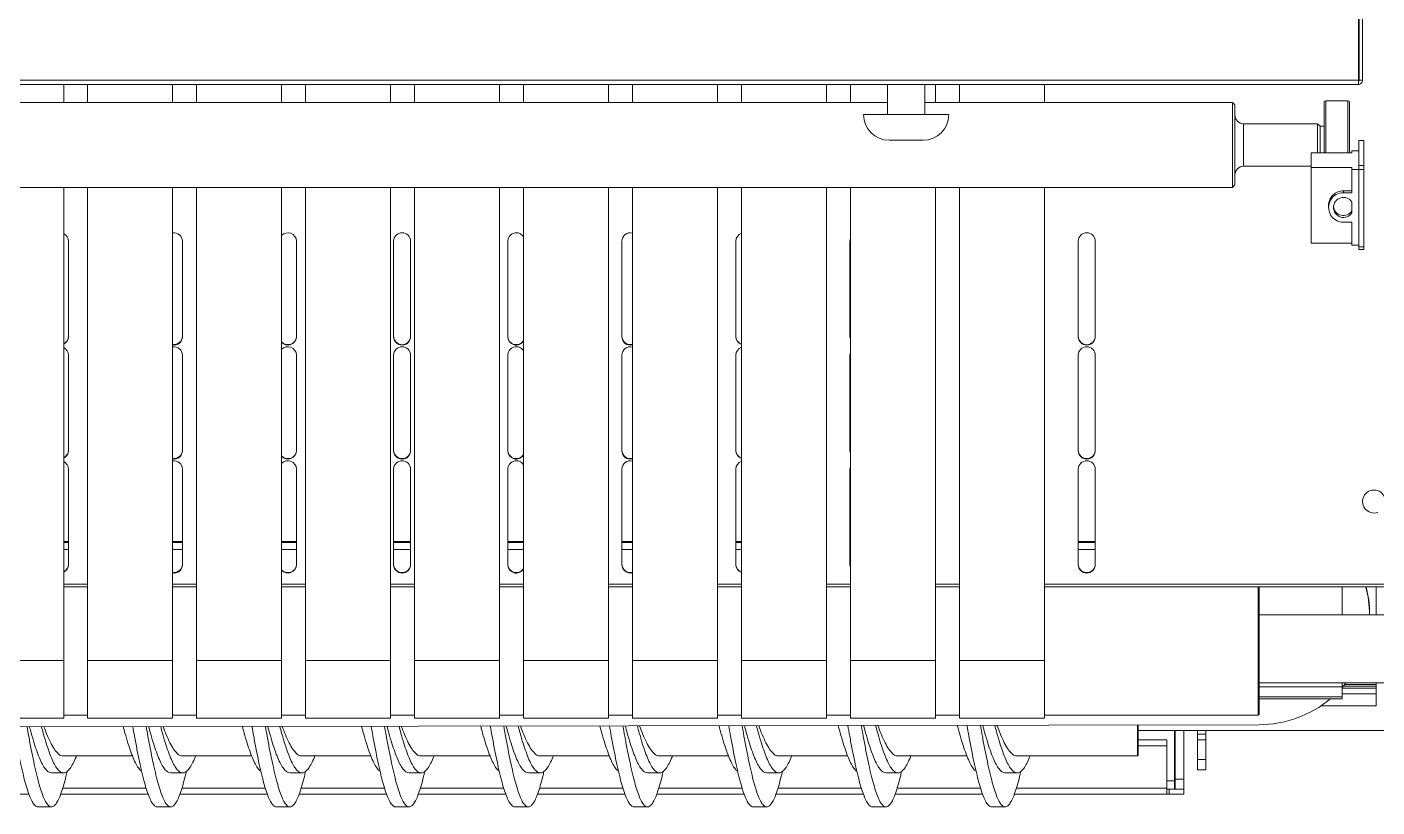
# Model space of a CAD drawing. Header units: millimetres. Extents: x 5343 to 29633, y -275 to 12336.
# Drawn here: x 27740 to 28532, y 1117 to 1576 of the extents above; entities that cross this region are included whole.
import ezdxf

# ---------------------------------------------------------------- set-up
doc = ezdxf.new("R2010")
doc.units = ezdxf.units.MM

msp = doc.modelspace()

# ---------------------------------------------------------------- linework, layer by layer
at = {"linetype": 'Continuous', "lineweight": 15}
for p, q in [((28521.43, 1599.28), (28521.43, 1544.28)), ((28521.79, 1544.28), (28521.79, 1599.28)), ((28523.79, 1544.28), (28523.79, 1599.28)), ((25080.14, 1544.28), (28521.43, 1544.28)), ((28521.29, 1541.78), (25080.29, 1541.78)), ((27761.08, 1531.24), (27761.08, 1541.78)), ((27775.08, 1531.24), (27775.08, 1541.78)), ((27825.08, 1531.24), (27825.08, 1541.78)), ((27839.08, 1531.24), (27839.08, 1541.78)), ((27889.08, 1531.24), (27889.08, 1541.78)), ((27903.08, 1531.24), (27903.08, 1541.78)), ((27953.08, 1531.24), (27953.08, 1541.78)), ((27967.08, 1531.24), (27967.08, 1541.78)), ((28017.08, 1531.24), (28017.08, 1541.78)), ((28031.08, 1531.24), (28031.08, 1541.78)), ((28081.08, 1531.24), (28081.08, 1541.78)), ((28095.08, 1531.24), (28095.08, 1541.78)), ((28145.08, 1531.24), (28145.08, 1541.78)), ((28159.08, 1531.24), (28159.08, 1541.78)), ((28209.08, 1531.24), (28209.08, 1541.78)), ((28223.08, 1531.24), (28223.08, 1541.78)), ((28244.79, 1541.78), (28244.79, 1524.06)), ((28266.79, 1524.06), (28266.79, 1541.78)), ((28273.08, 1531.24), (28273.08, 1541.78)), ((28287.08, 1531.24), (28287.08, 1541.78)), ((28337.08, 1531.24), (28337.08, 1541.78)), ((28523.79, 1544.28), (28521.79, 1544.28)), ((28244.79, 1531.24), (25356.79, 1531.24)), ((28447.39, 1531.24), (28266.79, 1531.24)), ((28448.89, 1529.74), (28447.39, 1531.24)), ((28447.39, 1484.86), (28447.39, 1531.24)), ((28501.17, 1501.66), (28501.17, 1531.24)), ((28515.17, 1532.24), (28502.17, 1532.24)), ((28502.17, 1532.24), (28502.17, 1501.66)), ((28515.17, 1501.66), (28515.17, 1532.24)), ((28516.17, 1531.24), (28516.17, 1501.66)), ((28230.79, 1524.06), (28280.79, 1524.06)), ((28448.89, 1529.74), (28448.89, 1486.14)), ((28497.39, 1518.74), (28453.89, 1518.74)), ((28453.89, 1493.74), (28453.89, 1518.74)), ((28498.89, 1517.24), (28497.39, 1518.74)), ((28497.39, 1501.66), (28497.39, 1518.74)), ((28501.17, 1517.24), (28498.89, 1517.24)), ((28498.89, 1501.66), (28498.89, 1517.24)), ((28265.79, 1509.06), (28245.79, 1509.06)), ((28524.58, 1508.9), (28521.58, 1508.9)), ((28521.58, 1508.87), (28521.58, 1508.9)), ((28524.58, 1508.87), (28521.58, 1508.87)), ((28521.58, 1508.87), (28521.58, 1494.2)), ((28524.58, 1508.9), (28524.58, 1508.87)), ((28524.58, 1508.87), (28524.58, 1494.2)), ((28517.58, 1501.66), (28493.58, 1501.66)), ((28493.58, 1501.66), (28493.58, 1492.95)), ((28517.58, 1502.81), (28517.58, 1501.66)), ((28521.58, 1502.81), (28517.58, 1502.81)), ((28453.89, 1493.74), (28493.58, 1493.74)), ((28517.58, 1492.95), (28493.58, 1492.95)), ((28493.58, 1492.95), (28493.58, 1448.48)), ((28517.58, 1492.95), (28517.58, 1491.8)), ((28521.58, 1491.8), (28517.58, 1491.8)), ((28517.58, 1491.8), (28517.58, 1478.23)), ((28521.58, 1494.2), (28524.58, 1494.2)), ((28521.58, 1491.91), (28521.58, 1494.2)), ((28524.58, 1491.91), (28521.58, 1491.91)), ((28521.58, 1491.91), (28521.58, 1446.45)), ((28524.58, 1494.2), (28524.58, 1491.91)), ((28524.58, 1491.91), (28524.58, 1446.45)), ((28447.39, 1481.24), (28447.39, 1484.86)), ((28447.39, 1481.24), (28448.89, 1482.74)), ((28448.89, 1486.14), (28448.89, 1482.74)), ((25160.39, 1481.24), (28447.39, 1481.24)), ((27761.08, 1203.3), (27761.08, 1481.24)), ((27775.08, 1203.3), (27775.08, 1481.24)), ((27825.08, 1203.3), (27825.08, 1481.24)), ((27839.08, 1203.3), (27839.08, 1481.24)), ((27889.08, 1203.3), (27889.08, 1481.24)), ((27903.08, 1203.3), (27903.08, 1481.24)), ((27953.08, 1203.3), (27953.08, 1481.24)), ((27967.08, 1203.3), (27967.08, 1481.24)), ((28017.08, 1203.3), (28017.08, 1481.24)), ((28031.08, 1203.3), (28031.08, 1481.24)), ((28081.08, 1203.3), (28081.08, 1481.24)), ((28095.08, 1203.3), (28095.08, 1481.24)), ((28145.08, 1203.3), (28145.08, 1481.24)), ((28159.08, 1203.3), (28159.08, 1481.24)), ((28209.08, 1203.3), (28209.08, 1481.24)), ((28223.08, 1203.3), (28223.08, 1481.24)), ((28273.08, 1203.3), (28273.08, 1481.24)), ((28287.08, 1203.3), (28287.08, 1481.24)), ((28337.08, 1203.3), (28337.08, 1481.24)), ((28512.58, 1478.23), (28512.58, 1479.37)), ((28517.58, 1479.37), (28512.58, 1479.37)), ((28512.58, 1478.23), (28517.58, 1478.23)), ((28503.82, 1470.71), (28503.82, 1469.57)), ((28517.58, 1472.69), (28517.58, 1466.44)), ((28517.58, 1460.91), (28512.58, 1460.91)), ((28517.58, 1460.91), (28517.58, 1447.33)), ((27763.82, 1449.75), (27763.82, 1393.61)), ((27830.82, 1449.75), (27830.82, 1393.61)), ((27897.82, 1449.75), (27897.82, 1393.61)), ((27954.82, 1393.61), (27954.82, 1449.75)), ((27964.82, 1449.75), (27964.82, 1393.61)), ((28021.82, 1393.61), (28021.82, 1449.75)), ((28088.82, 1393.61), (28088.82, 1449.75)), ((28155.82, 1393.61), (28155.82, 1449.75)), ((28222.82, 1393.61), (28222.82, 1449.75)), ((28356.82, 1393.61), (28356.82, 1449.75)), ((28366.82, 1449.75), (28366.82, 1393.61)), ((28517.58, 1448.48), (28493.58, 1448.48)), ((28521.58, 1447.33), (28517.58, 1447.33)), ((28521.58, 1446.45), (28524.58, 1446.45)), ((28521.58, 1444.76), (28521.58, 1446.45)), ((28521.58, 1444.76), (28524.58, 1444.76)), ((28524.58, 1446.45), (28524.58, 1444.76)), ((27763.82, 1382.78), (27763.82, 1326.64)), ((27830.82, 1382.78), (27830.82, 1326.64)), ((27897.82, 1382.78), (27897.82, 1326.64)), ((27954.82, 1326.64), (27954.82, 1382.78)), ((27964.82, 1382.78), (27964.82, 1326.64)), ((28021.82, 1326.64), (28021.82, 1382.78)), ((28088.82, 1326.64), (28088.82, 1382.78)), ((28155.82, 1326.64), (28155.82, 1382.78)), ((28222.82, 1326.64), (28222.82, 1382.78)), ((28356.82, 1326.64), (28356.82, 1382.78)), ((28366.82, 1382.78), (28366.82, 1326.64)), ((27763.82, 1315.81), (27763.82, 1259.68)), ((27830.82, 1315.81), (27830.82, 1259.68)), ((27897.82, 1315.81), (27897.82, 1259.68)), ((27954.82, 1259.68), (27954.82, 1315.81)), ((27964.82, 1315.81), (27964.82, 1259.68)), ((28021.82, 1259.68), (28021.82, 1315.81)), ((28088.82, 1259.68), (28088.82, 1315.81)), ((28155.82, 1259.68), (28155.82, 1315.81)), ((28222.82, 1259.68), (28222.82, 1315.81)), ((28356.82, 1259.68), (28356.82, 1315.81)), ((28366.82, 1315.81), (28366.82, 1259.68)), ((27763.82, 1273.28), (27761.08, 1273.28)), ((27763.82, 1272.78), (27761.08, 1272.78)), ((27763.82, 1268.67), (27761.08, 1268.67)), ((27830.82, 1273.28), (27825.08, 1273.28)), ((27830.82, 1272.78), (27825.08, 1272.78)), ((27830.82, 1268.67), (27825.08, 1268.67)), ((27897.82, 1273.28), (27889.08, 1273.28)), ((27897.82, 1272.78), (27889.08, 1272.78)), ((27897.82, 1268.67), (27889.08, 1268.67)), ((27964.82, 1273.28), (27954.82, 1273.28)), ((27964.82, 1272.78), (27954.82, 1272.78)), ((27964.82, 1268.67), (27954.82, 1268.67)), ((28031.08, 1273.28), (28021.82, 1273.28)), ((28031.08, 1272.78), (28021.82, 1272.78)), ((28031.08, 1268.67), (28021.82, 1268.67)), ((28095.08, 1273.28), (28088.82, 1273.28)), ((28095.08, 1272.78), (28088.82, 1272.78)), ((28095.08, 1268.67), (28088.82, 1268.67)), ((28159.08, 1273.28), (28155.82, 1273.28)), ((28159.08, 1272.78), (28155.82, 1272.78)), ((28159.08, 1268.67), (28155.82, 1268.67)), ((28223.08, 1273.28), (28222.82, 1273.28)), ((28223.08, 1272.78), (28222.82, 1272.78)), ((28223.08, 1268.67), (28222.82, 1268.67)), ((28366.82, 1273.28), (28356.82, 1273.28)), ((28366.82, 1272.78), (28356.82, 1272.78)), ((28366.82, 1268.67), (28356.82, 1268.67)), ((27775.08, 1248.25), (27761.08, 1248.25)), ((27761.08, 1246.68), (27775.08, 1246.68)), ((27839.08, 1248.25), (27825.08, 1248.25)), ((27825.08, 1246.68), (27839.08, 1246.68)), ((27903.08, 1248.25), (27889.08, 1248.25)), ((27889.08, 1246.68), (27903.08, 1246.68)), ((27967.08, 1248.25), (27953.08, 1248.25)), ((27953.08, 1246.68), (27967.08, 1246.68)), ((28031.08, 1248.25), (28017.08, 1248.25)), ((28017.08, 1246.68), (28031.08, 1246.68)), ((28095.08, 1248.25), (28081.08, 1248.25)), ((28081.08, 1246.68), (28095.08, 1246.68)), ((28159.08, 1248.25), (28145.08, 1248.25)), ((28145.08, 1246.68), (28159.08, 1246.68)), ((28223.08, 1248.25), (28209.08, 1248.25)), ((28209.08, 1246.68), (28223.08, 1246.68)), ((28287.08, 1248.25), (28273.08, 1248.25)), ((28273.08, 1246.68), (28287.08, 1246.68)), ((28537.79, 1248.25), (28337.08, 1248.25)), ((28337.08, 1246.68), (28537.79, 1246.68)), ((28462.59, 1192.46), (28462.59, 1246.68)), ((28463.09, 1192.68), (28463.09, 1246.68)), ((28511.79, 1246.68), (28511.79, 1230.28)), ((28531.79, 1230.28), (28531.79, 1246.68)), ((28537.79, 1230.28), (28463.09, 1230.28)), ((28527.91, 1230.28), (28527.91, 1230.86)), ((27761.08, 1203.3), (27711.08, 1203.3)), ((27761.08, 1169.42), (27761.08, 1203.3)), ((27825.08, 1203.3), (27775.08, 1203.3)), ((27775.08, 1169.42), (27775.08, 1203.3)), ((27825.08, 1169.42), (27825.08, 1203.3)), ((27889.08, 1203.3), (27839.08, 1203.3)), ((27839.08, 1169.42), (27839.08, 1203.3)), ((27889.08, 1169.42), (27889.08, 1203.3)), ((27953.08, 1203.3), (27903.08, 1203.3)), ((27903.08, 1169.42), (27903.08, 1203.3)), ((27953.08, 1169.42), (27953.08, 1203.3)), ((28017.08, 1203.3), (27967.08, 1203.3)), ((27967.08, 1169.42), (27967.08, 1203.3)), ((28017.08, 1169.42), (28017.08, 1203.3)), ((28081.08, 1203.3), (28031.08, 1203.3)), ((28031.08, 1169.42), (28031.08, 1203.3)), ((28081.08, 1169.42), (28081.08, 1203.3)), ((28145.08, 1203.3), (28095.08, 1203.3)), ((28095.08, 1169.42), (28095.08, 1203.3)), ((28145.08, 1169.42), (28145.08, 1203.3)), ((28209.08, 1203.3), (28159.08, 1203.3)), ((28159.08, 1169.42), (28159.08, 1203.3)), ((28209.08, 1169.42), (28209.08, 1203.3)), ((28273.08, 1203.3), (28223.08, 1203.3)), ((28223.08, 1169.42), (28223.08, 1203.3)), ((28273.08, 1169.42), (28273.08, 1203.3)), ((28337.08, 1203.3), (28287.08, 1203.3)), ((28287.08, 1169.42), (28287.08, 1203.3)), ((28337.08, 1169.42), (28337.08, 1203.3)), ((28462.59, 1171.28), (28462.59, 1192.46)), ((28463.09, 1171.78), (28463.09, 1192.68)), ((28463.09, 1190.28), (28537.79, 1190.28)), ((28511.79, 1190.28), (28511.79, 1187.93)), ((28513.22, 1189.26), (28531.79, 1189.26)), ((28531.79, 1189.26), (28531.79, 1190.28)), ((28531.79, 1188.36), (28531.79, 1189.26)), ((28511.79, 1187.93), (28463.09, 1187.93)), ((28511.79, 1181.99), (28463.09, 1181.99)), ((28511.79, 1187.93), (28511.79, 1181.99)), ((28511.79, 1187.05), (28531.79, 1187.05)), ((28511.79, 1183.89), (28531.79, 1183.89)), ((28511.79, 1180.93), (28511.79, 1181.99)), ((28512.45, 1188.36), (28531.79, 1188.36)), ((28531.79, 1187.05), (28531.79, 1188.36)), ((28531.79, 1183.89), (28531.79, 1187.05)), ((28531.79, 1176.76), (28531.79, 1183.89)), ((28511.79, 1180.93), (28463.09, 1180.93)), ((28499.4, 1176.76), (28531.79, 1176.76)), ((28463.03, 1165.66), (26890.9, 1162.99)), ((27711.08, 1169.42), (27761.08, 1169.42)), ((27761.08, 1171.28), (27775.08, 1171.28)), ((27775.08, 1169.42), (27825.08, 1169.42)), ((27825.08, 1171.28), (27839.08, 1171.28)), ((27839.08, 1169.42), (27889.08, 1169.42)), ((27889.08, 1171.28), (27903.08, 1171.28)), ((27903.08, 1169.42), (27953.08, 1169.42)), ((27953.08, 1171.28), (27967.08, 1171.28)), ((27967.08, 1169.42), (28017.08, 1169.42)), ((28017.08, 1171.28), (28031.08, 1171.28)), ((28031.08, 1169.42), (28081.08, 1169.42)), ((28081.08, 1171.28), (28095.08, 1171.28)), ((28095.08, 1169.42), (28145.08, 1169.42)), ((28145.08, 1171.28), (28159.08, 1171.28)), ((28159.08, 1169.42), (28209.08, 1169.42)), ((28209.08, 1171.28), (28223.08, 1171.28)), ((28223.08, 1169.42), (28273.08, 1169.42)), ((28273.08, 1171.28), (28287.08, 1171.28)), ((28287.08, 1169.42), (28337.08, 1169.42)), ((28337.08, 1171.28), (28462.59, 1171.28)), ((28391.59, 1165.54), (28391.59, 1147.28)), ((28392.09, 1165.54), (28392.09, 1147.78)), ((28462.59, 1171.28), (28463.09, 1171.78)), ((28392.09, 1162.28), (28537.79, 1162.28)), ((28413.29, 1132.78), (28413.29, 1162.28)), ((28413.79, 1162.28), (28413.79, 1133.68)), ((28418.79, 1162.28), (28418.79, 1133.68)), ((28426.79, 1160.19), (28426.79, 1162.28)), ((28431.79, 1160.19), (28426.79, 1160.19)), ((28426.79, 1156.85), (28426.79, 1160.19)), ((28431.79, 1160.19), (28431.79, 1162.28)), ((28431.79, 1156.85), (28431.79, 1160.19)), ((28408.79, 1156.79), (28392.09, 1156.79)), ((28408.79, 1153.29), (28392.09, 1153.29)), ((28408.79, 1156.79), (28408.79, 1153.29)), ((28408.79, 1128.29), (28408.79, 1153.29)), ((28426.79, 1156.85), (28431.79, 1156.85)), ((28426.79, 1145.3), (28426.79, 1156.85)), ((28431.79, 1145.3), (28431.79, 1156.85)), ((27760.51, 1147.28), (27801.5, 1147.28)), ((27830.51, 1147.28), (27871.5, 1147.28)), ((27900.51, 1147.28), (27941.5, 1147.28)), ((27970.51, 1147.28), (28011.5, 1147.28)), ((28040.51, 1147.28), (28081.5, 1147.28)), ((28110.51, 1147.28), (28151.5, 1147.28)), ((28180.51, 1147.28), (28221.5, 1147.28)), ((28250.51, 1147.28), (28291.5, 1147.28)), ((28320.51, 1147.28), (28391.59, 1147.28)), ((28391.59, 1147.28), (28392.09, 1147.78)), ((28431.79, 1145.3), (28426.79, 1145.3)), ((28426.79, 1139.13), (28426.79, 1145.3)), ((28431.79, 1139.13), (28431.79, 1145.3)), ((27753.95, 1137.36), (27761.01, 1137.36)), ((27823.95, 1137.36), (27831.01, 1137.36)), ((27893.95, 1137.36), (27901.01, 1137.36)), ((27963.95, 1137.36), (27971.01, 1137.36)), ((28033.95, 1137.36), (28041.01, 1137.36)), ((28103.95, 1137.36), (28111.01, 1137.36)), ((28173.95, 1137.36), (28181.01, 1137.36)), ((28243.95, 1137.36), (28251.01, 1137.36)), ((28313.95, 1137.36), (28321.01, 1137.36)), ((28418.79, 1133.68), (28413.79, 1133.68)), ((28413.79, 1133.68), (28413.79, 1127.78)), ((28418.79, 1133.68), (28418.79, 1127.78)), ((28431.79, 1139.13), (28426.79, 1139.13)), ((27809.54, 1128.29), (27760.48, 1128.29)), ((27879.54, 1128.29), (27830.48, 1128.29)), ((27949.54, 1128.29), (27900.48, 1128.29)), ((28019.54, 1128.29), (27970.48, 1128.29)), ((28089.54, 1128.29), (28040.48, 1128.29)), ((28159.54, 1128.29), (28110.48, 1128.29)), ((28229.54, 1128.29), (28180.48, 1128.29)), ((28299.54, 1128.29), (28250.48, 1128.29)), ((28408.79, 1128.29), (28320.48, 1128.29)), ((28408.79, 1132.78), (28413.29, 1132.78)), ((28408.79, 1128.29), (28408.79, 1124.79)), ((28410.29, 1127.79), (28408.79, 1127.79)), ((28408.79, 1127.78), (28410.29, 1127.78)), ((28410.29, 1127.79), (28410.29, 1124.79)), ((28413.79, 1127.79), (28410.29, 1127.79)), ((28413.29, 1132.78), (28413.29, 1127.79)), ((28413.79, 1127.81), (28413.46, 1127.79)), ((28418.79, 1127.78), (28413.79, 1127.78)), ((28418.79, 1124.79), (28418.79, 1127.78)), ((27740.73, 1124.79), (27689.31, 1124.79)), ((27810.73, 1124.79), (27759.31, 1124.79)), ((27880.73, 1124.79), (27829.31, 1124.79)), ((27950.73, 1124.79), (27899.31, 1124.79)), ((28020.73, 1124.79), (27969.31, 1124.79)), ((28090.73, 1124.79), (28039.31, 1124.79)), ((28160.73, 1124.79), (28109.31, 1124.79)), ((28230.73, 1124.79), (28179.31, 1124.79)), ((28300.73, 1124.79), (28249.31, 1124.79)), ((28408.79, 1124.79), (28319.31, 1124.79)), ((28410.29, 1124.79), (28408.79, 1124.79)), ((28418.79, 1124.79), (28410.29, 1124.79)), ((27746.07, 1117.36), (27753.95, 1117.36)), ((27816.07, 1117.36), (27823.95, 1117.36)), ((27886.07, 1117.36), (27893.95, 1117.36)), ((27956.07, 1117.36), (27963.95, 1117.36)), ((28026.07, 1117.36), (28033.95, 1117.36)), ((28096.07, 1117.36), (28103.95, 1117.36)), ((28166.07, 1117.36), (28173.95, 1117.36)), ((28236.07, 1117.36), (28243.95, 1117.36)), ((28306.07, 1117.36), (28313.95, 1117.36))]:
    msp.add_line(p, q, dxfattribs=at)
at = {"linetype": 'Continuous', "lineweight": 15, "flags": 128}
for points in [[(28222.82, 1449.75), (28223.03, 1451.13), (28223.08, 1451.3)], [(28222.82, 1393.87), (28223.03, 1392.48), (28223.08, 1392.32)], [(28223.08, 1392.06), (28223.03, 1392.22), (28222.82, 1393.61)], [(28222.82, 1382.78), (28223.03, 1384.17), (28223.08, 1384.33)], [(28222.82, 1326.91), (28223.03, 1325.52), (28223.08, 1325.35)], [(28223.08, 1325.09), (28223.03, 1325.26), (28222.82, 1326.64)], [(28222.82, 1315.81), (28223.03, 1317.2), (28223.08, 1317.36)], [(28222.82, 1259.94), (28223.03, 1258.55), (28223.08, 1258.39)], [(28223.08, 1258.13), (28223.03, 1258.29), (28222.82, 1259.68)], [(28514.04, 1190.28), (28513.76, 1189.93), (28511.79, 1187.59)]]:
    msp.add_lwpolyline(points, dxfattribs=at)
at = {"linetype": 'Continuous', "lineweight": 15}
for centre, radius, start, end in [((28502.17, 1531.24), 1, 90, 180), ((28515.17, 1531.24), 1, 0, 90), ((28245.79, 1524.06), 15, 180, 270), ((28265.79, 1524.06), 15, 270, 0), ((28453.89, 1523.74), 5, 180, 270), ((28453.89, 1488.74), 5, 90, 180), ((28512.52, 1470.66), 8.71, 89.63964, 179.68291), ((28512.5, 1469.57), 8.66, 89.47486, 270.52514), ((28512.6, 1469.57), 5.87, 32.11709, 327.88291), ((28512.58, 1470.78), 5.93, 186.18613, 327.45458), ((27758.91, 1449.73), 4.92, 0.201, 63.78042), ((27825.85, 1449.7), 4.97, 0.52297, 98.91567), ((27892.82, 1449.67), 5.01, 0.81124, 138.27535), ((27959.82, 1449.69), 5, 0.66843, 179.33157), ((28026.83, 1449.67), 5.01, 32.05022, 179.17774), ((28093.82, 1449.68), 4.99, 75.33366, 179.28565), ((28160.76, 1449.72), 4.94, 109.92779, 179.67777), ((28361.82, 1449.69), 5, 0.66843, 179.33157), ((27758.91, 1393.89), 4.92, 296.21958, 359.799), ((27758.91, 1393.63), 4.92, 296.21958, 359.799), ((27825.85, 1393.92), 4.97, 261.08433, 359.47703), ((27825.84, 1393.67), 4.99, 261.2457, 359.31567), ((27825.85, 1382.73), 4.97, 0.52297, 98.91567), ((27892.82, 1393.94), 5.01, 221.72465, 359.18876), ((27892.82, 1393.69), 5.01, 221.77126, 359.14215), ((27892.82, 1382.71), 5.01, 0.81124, 138.27535), ((27959.82, 1393.93), 5, 180.66843, 359.33157), ((27959.82, 1393.67), 5, 180.66843, 359.33157), ((27959.82, 1382.72), 5, 0.66843, 179.33157), ((28026.83, 1393.94), 5.01, 180.82226, 327.94978), ((28026.83, 1393.68), 5.01, 180.82226, 327.94978), ((28026.83, 1382.71), 5.01, 32.05022, 179.17774), ((28093.82, 1393.93), 4.99, 180.71435, 284.66634), ((28093.8, 1393.66), 4.98, 180.5489, 284.83179), ((28093.82, 1382.72), 4.99, 75.33366, 179.28565), ((28160.76, 1393.9), 4.94, 180.32223, 250.07221), ((28160.76, 1393.64), 4.93, 180.27596, 250.11848), ((28160.76, 1382.75), 4.94, 109.92779, 179.67777), ((28361.82, 1393.93), 5, 180.66843, 359.33157), ((28361.82, 1393.67), 5, 180.66843, 359.33157), ((28361.82, 1382.72), 5, 0.66843, 179.33157), ((27758.91, 1382.76), 4.92, 0.201, 63.78042), ((27758.91, 1326.92), 4.92, 296.21958, 359.799), ((27758.91, 1326.66), 4.92, 296.21958, 359.799), ((27825.85, 1326.95), 4.97, 261.08433, 359.47703), ((27825.84, 1326.7), 4.99, 261.2457, 359.31567), ((27892.82, 1326.98), 5.01, 221.72465, 359.18876), ((27892.82, 1326.72), 5.01, 221.77126, 359.14215), ((27959.82, 1326.96), 5, 180.66843, 359.33157), ((27959.82, 1326.7), 5, 180.66843, 359.33157), ((28026.83, 1326.98), 5.01, 180.82226, 327.94978), ((28026.83, 1326.72), 5.01, 180.82226, 327.94978), ((28093.82, 1326.97), 4.99, 180.71435, 284.66634), ((28093.8, 1326.69), 4.98, 180.5489, 284.83179), ((28160.76, 1326.93), 4.94, 180.32223, 250.07221), ((28160.76, 1326.67), 4.93, 180.27596, 250.11848), ((28361.82, 1326.96), 5, 180.66843, 359.33157), ((28361.82, 1326.7), 5, 180.66843, 359.33157), ((27758.91, 1315.79), 4.92, 0.201, 63.78042), ((27825.85, 1315.77), 4.97, 0.52297, 98.91567), ((27892.82, 1315.74), 5.01, 0.81124, 138.27535), ((27959.82, 1315.75), 5, 0.66843, 179.33157), ((28026.83, 1315.74), 5.01, 32.05022, 179.17774), ((28093.82, 1315.75), 4.99, 75.33366, 179.28565), ((28160.76, 1315.78), 4.94, 109.92779, 179.67777), ((28361.82, 1315.75), 5, 0.66843, 179.33157), ((28530.54, 1296.78), 6.75, 0, 289.47122), ((27758.91, 1259.96), 4.92, 296.21958, 359.799), ((27758.91, 1259.69), 4.92, 296.21958, 359.799), ((27825.85, 1259.98), 4.97, 261.08433, 359.47703), ((27825.84, 1259.74), 4.99, 261.2457, 359.31567), ((27892.82, 1260.01), 5.01, 221.72465, 359.18876), ((27892.82, 1259.75), 5.01, 221.77126, 359.14215), ((27959.82, 1260), 5, 180.66843, 359.33157), ((27959.82, 1259.74), 5, 180.66843, 359.33157), ((28026.83, 1260.01), 5.01, 180.82226, 327.94978), ((28026.83, 1259.75), 5.01, 180.82226, 327.94978), ((28093.82, 1260), 4.99, 180.71435, 284.66634), ((28093.8, 1259.73), 4.98, 180.5489, 284.83179), ((28160.76, 1259.97), 4.94, 180.32223, 250.07221), ((28160.76, 1259.7), 4.93, 180.27596, 250.11848), ((28361.82, 1260), 5, 180.66843, 359.33157), ((28361.82, 1259.74), 5, 180.66843, 359.33157), ((28464.13, 1230.02), 63.78, 0.2324, 15.14099), ((28464.13, 1230.86), 63.78, 0.00221, 14.36575), ((28462.96, 1231.03), 65.37, 270.05881, 309.97388), ((28413.29, 1133.28), 0.5, 270, 0)]:
    msp.add_arc(centre, radius, start, end, dxfattribs=at)
for points in [[(28521.43, 1544.28), (28521.42, 1543.96), (28521.4, 1543.3), (28521.36, 1542.47), (28521.32, 1541.9), (28521.3, 1541.82), (28521.29, 1541.78)], [(28521.29, 1541.78), (28521.61, 1541.82), (28522.27, 1541.9), (28523.1, 1542.47), (28523.67, 1543.3), (28523.75, 1543.96), (28523.79, 1544.28)], [(28521.29, 1543.78), (28521.35, 1543.79), (28521.48, 1543.81), (28521.65, 1543.92), (28521.76, 1544.09), (28521.78, 1544.22), (28521.79, 1544.28)]]:
    msp.add_open_spline(points, degree=3, dxfattribs=at)
for points, knots in [([(28296.86, 1138.32), (28296.51, 1138.57), (28295.58, 1139.25), (28294.07, 1141.56), (28292.32, 1145.05), (28290.57, 1149.5), (28288.82, 1154.76), (28287.24, 1160.08), (28286.24, 1163.81), (28285.82, 1165.36)], [0, 0, 0, 0, 0.094332, 0.252825, 0.411398, 0.569971, 0.728463, 0.886956, 1, 1, 1, 1]), ([(28306.07, 1117.44), (28305.98, 1117.42), (28305.4, 1117.25), (28304.33, 1118.02), (28302.88, 1119.8), (28301.42, 1122.76), (28299.96, 1126.7), (28298.5, 1131.61), (28297.04, 1137.37), (28295.58, 1143.91), (28294.13, 1151.11), (28292.77, 1158.29), (28291.89, 1163.19), (28291.51, 1165.37)], [0, 0, 0, 0, 0.018738, 0.11894, 0.219062, 0.319184, 0.419386, 0.519486, 0.619652, 0.719817, 0.819918, 0.92012, 1, 1, 1, 1]), ([(28323.1, 1138.16), (28322.88, 1137.18), (28322.17, 1134.08), (28320.97, 1129.71), (28319.51, 1125.12), (28318.06, 1121.54), (28316.6, 1119), (28315.14, 1117.54), (28313.68, 1117.19), (28312.22, 1117.95), (28310.76, 1119.82), (28309.31, 1122.75), (28307.84, 1126.7), (28306.39, 1131.6), (28304.93, 1137.37), (28303.47, 1143.91), (28302.01, 1151.11), (28300.65, 1158.3), (28299.78, 1163.2), (28299.39, 1165.38)], [0, 0, 0, 0, 0.028413, 0.089892, 0.15142, 0.212886, 0.274392, 0.335897, 0.397363, 0.458891, 0.52037, 0.581849, 0.643377, 0.704843, 0.766349, 0.827855, 0.88932, 0.950848, 1, 1, 1, 1]), ([(28313.96, 1137.44), (28313.47, 1137.48), (28312.41, 1137.57), (28310.76, 1139.03), (28309.01, 1141.52), (28307.26, 1145.06), (28305.51, 1149.5), (28303.76, 1154.76), (28302.18, 1160.09), (28301.18, 1163.82), (28300.76, 1165.38)], [0, 0, 0, 0, 0.109367, 0.241937, 0.374506, 0.507144, 0.639781, 0.772351, 0.904921, 1, 1, 1, 1]), ([(28328.54, 1147.28), (28328.47, 1147.08), (28327.81, 1145.3), (28326.57, 1142.73), (28324.82, 1139.78), (28323.07, 1137.95), (28321.32, 1137.19), (28319.57, 1137.55), (28317.82, 1139.01), (28316.07, 1141.53), (28314.32, 1145.06), (28312.57, 1149.5), (28310.82, 1154.76), (28309.24, 1160.1), (28308.23, 1163.83), (28307.81, 1165.4)], [0, 0, 0, 0, 0.010516, 0.094974, 0.17939, 0.263805, 0.348263, 0.432722, 0.517137, 0.601553, 0.686011, 0.770469, 0.854885, 0.9393, 1, 1, 1, 1]), ([(28321.01, 1147.45), (28320.67, 1147.41), (28319.61, 1147.3), (28317.82, 1148.54), (28315.63, 1151.06), (28313.45, 1154.88), (28311.27, 1159.64), (28309.83, 1163.49), (28309.12, 1165.4)], [0, 0, 0, 0, 0.084079, 0.26807, 0.452061, 0.636053, 0.820048, 1, 1, 1, 1]), ([(27746.07, 1117.44), (27745.98, 1117.42), (27745.4, 1117.25), (27744.33, 1118.02), (27742.88, 1119.8), (27741.42, 1122.76), (27739.96, 1126.7), (27738.5, 1131.61), (27737.04, 1137.37), (27735.58, 1143.91), (27734.13, 1151.11), (27732.82, 1157.99), (27732.01, 1162.56), (27731.68, 1164.42)], [0, 0, 0, 0, 0.018962, 0.120356, 0.22167, 0.322984, 0.424378, 0.52567, 0.627028, 0.728386, 0.829677, 0.931072, 1, 1, 1, 1]), ([(27763.1, 1138.16), (27762.88, 1137.18), (27762.17, 1134.08), (27760.97, 1129.71), (27759.51, 1125.12), (27758.06, 1121.54), (27756.6, 1119), (27755.14, 1117.54), (27753.68, 1117.19), (27752.22, 1117.95), (27750.76, 1119.82), (27749.31, 1122.75), (27747.84, 1126.7), (27746.39, 1131.6), (27744.93, 1137.37), (27743.47, 1143.91), (27742.01, 1151.11), (27740.71, 1157.99), (27739.89, 1162.57), (27739.56, 1164.43)], [0, 0, 0, 0, 0.02862, 0.090546, 0.152522, 0.214435, 0.276388, 0.338341, 0.400254, 0.46223, 0.524156, 0.586083, 0.648058, 0.709971, 0.771924, 0.833878, 0.895791, 0.957766, 1, 1, 1, 1]), ([(27753.96, 1137.44), (27753.47, 1137.48), (27752.41, 1137.57), (27750.76, 1139.03), (27749.01, 1141.52), (27747.26, 1145.06), (27745.51, 1149.5), (27743.76, 1154.77), (27742.27, 1159.79), (27741.35, 1163.2), (27741.02, 1164.43)], [0, 0, 0, 0, 0.111555, 0.246778, 0.382001, 0.517293, 0.652584, 0.787807, 0.92303, 1, 1, 1, 1]), ([(27768.54, 1147.28), (27768.47, 1147.08), (27767.81, 1145.3), (27766.57, 1142.73), (27764.82, 1139.78), (27763.07, 1137.95), (27761.32, 1137.19), (27759.57, 1137.55), (27757.82, 1139.01), (27756.07, 1141.53), (27754.32, 1145.06), (27752.57, 1149.5), (27750.82, 1154.77), (27749.32, 1159.79), (27748.41, 1163.2), (27748.07, 1164.44)], [0, 0, 0, 0, 0.010649, 0.096176, 0.181659, 0.267142, 0.352669, 0.438196, 0.523679, 0.609162, 0.694689, 0.780216, 0.865699, 0.951183, 1, 1, 1, 1]), ([(27761.01, 1147.45), (27760.67, 1147.41), (27759.61, 1147.3), (27757.82, 1148.54), (27755.63, 1151.06), (27753.45, 1154.88), (27751.4, 1159.35), (27750.08, 1162.87), (27749.49, 1164.45)], [0, 0, 0, 0, 0.086758, 0.27661, 0.466463, 0.656317, 0.846173, 1, 1, 1, 1]), ([(27806.86, 1138.32), (27806.51, 1138.57), (27805.58, 1139.25), (27804.07, 1141.56), (27802.32, 1145.05), (27800.57, 1149.5), (27798.82, 1154.77), (27797.31, 1159.82), (27796.39, 1163.26), (27796.05, 1164.53)], [0, 0, 0, 0, 0.096309, 0.258122, 0.420018, 0.581914, 0.743727, 0.90554, 1, 1, 1, 1]), ([(27816.07, 1117.44), (27815.98, 1117.42), (27815.4, 1117.25), (27814.33, 1118.02), (27812.88, 1119.8), (27811.42, 1122.76), (27809.96, 1126.7), (27808.5, 1131.61), (27807.04, 1137.37), (27805.58, 1143.91), (27804.13, 1151.11), (27802.82, 1158.02), (27801.99, 1162.64), (27801.66, 1164.53)], [0, 0, 0, 0, 0.018933, 0.120177, 0.221341, 0.322504, 0.423748, 0.524889, 0.626096, 0.727303, 0.828445, 0.929689, 1, 1, 1, 1]), ([(27833.1, 1138.16), (27832.88, 1137.18), (27832.17, 1134.08), (27830.97, 1129.71), (27829.51, 1125.12), (27828.06, 1121.54), (27826.6, 1119), (27825.14, 1117.54), (27823.68, 1117.19), (27822.22, 1117.95), (27820.76, 1119.82), (27819.31, 1122.75), (27817.84, 1126.7), (27816.39, 1131.6), (27814.93, 1137.37), (27813.47, 1143.91), (27812.01, 1151.11), (27810.7, 1158.03), (27809.88, 1162.65), (27809.54, 1164.55)], [0, 0, 0, 0, 0.028594, 0.090464, 0.152383, 0.21424, 0.276137, 0.338034, 0.39989, 0.46181, 0.52368, 0.58555, 0.647469, 0.709326, 0.771223, 0.83312, 0.894977, 0.956896, 1, 1, 1, 1]), ([(27823.96, 1137.44), (27823.47, 1137.48), (27822.41, 1137.57), (27820.76, 1139.03), (27819.01, 1141.52), (27817.26, 1145.06), (27815.51, 1149.5), (27813.76, 1154.77), (27812.25, 1159.83), (27811.33, 1163.27), (27810.99, 1164.55)], [0, 0, 0, 0, 0.111277, 0.246162, 0.381048, 0.516002, 0.650956, 0.785841, 0.920727, 1, 1, 1, 1]), ([(27838.54, 1147.28), (27838.47, 1147.08), (27837.81, 1145.3), (27836.57, 1142.73), (27834.82, 1139.78), (27833.07, 1137.95), (27831.32, 1137.19), (27829.57, 1137.55), (27827.82, 1139.01), (27826.07, 1141.53), (27824.32, 1145.06), (27822.57, 1149.5), (27820.82, 1154.77), (27819.31, 1159.83), (27818.38, 1163.28), (27818.04, 1164.56)], [0, 0, 0, 0, 0.0106319, 0.0960237, 0.1813721, 0.2667204, 0.3521122, 0.437504, 0.5228524, 0.6082007, 0.6935925, 0.7789843, 0.8643327, 0.949681, 1, 1, 1, 1]), ([(27831.01, 1147.45), (27830.67, 1147.41), (27829.61, 1147.3), (27827.82, 1148.54), (27825.63, 1151.06), (27823.45, 1154.88), (27821.38, 1159.39), (27820.05, 1162.95), (27819.44, 1164.56)], [0, 0, 0, 0, 0.086414, 0.275513, 0.464613, 0.653713, 0.842816, 1, 1, 1, 1]), ([(27876.86, 1138.32), (27876.51, 1138.57), (27875.58, 1139.25), (27874.07, 1141.56), (27872.32, 1145.05), (27870.57, 1149.5), (27868.82, 1154.77), (27867.3, 1159.86), (27866.37, 1163.34), (27866.02, 1164.64)], [0, 0, 0, 0, 0.096021, 0.257352, 0.418764, 0.580177, 0.741507, 0.902838, 1, 1, 1, 1]), ([(27886.07, 1117.44), (27885.98, 1117.42), (27885.4, 1117.25), (27884.33, 1118.02), (27882.88, 1119.8), (27881.42, 1122.76), (27879.96, 1126.7), (27878.5, 1131.61), (27877.04, 1137.37), (27875.58, 1143.91), (27874.13, 1151.11), (27872.81, 1158.06), (27871.98, 1162.72), (27871.63, 1164.65)], [0, 0, 0, 0, 0.018905, 0.119999, 0.221012, 0.322025, 0.423119, 0.52411, 0.625167, 0.726225, 0.827216, 0.928309, 1, 1, 1, 1]), ([(27903.1, 1138.16), (27902.88, 1137.18), (27902.17, 1134.08), (27900.97, 1129.71), (27899.51, 1125.12), (27898.06, 1121.54), (27896.6, 1119), (27895.14, 1117.54), (27893.68, 1117.19), (27892.22, 1117.95), (27890.76, 1119.82), (27889.31, 1122.75), (27887.84, 1126.7), (27886.39, 1131.6), (27884.93, 1137.37), (27883.47, 1143.91), (27882.01, 1151.11), (27880.69, 1158.07), (27879.86, 1162.73), (27879.52, 1164.67)], [0, 0, 0, 0, 0.028568, 0.090382, 0.152245, 0.214045, 0.275886, 0.337727, 0.399527, 0.461391, 0.523205, 0.585018, 0.646882, 0.708682, 0.770523, 0.832364, 0.894164, 0.956027, 1, 1, 1, 1]), ([(27893.96, 1137.44), (27893.47, 1137.48), (27892.41, 1137.57), (27890.76, 1139.03), (27889.01, 1141.52), (27887.26, 1145.06), (27885.51, 1149.5), (27883.76, 1154.77), (27882.24, 1159.87), (27881.31, 1163.35), (27880.95, 1164.67)], [0, 0, 0, 0, 0.111, 0.24555, 0.380099, 0.514718, 0.649336, 0.783885, 0.918435, 1, 1, 1, 1]), ([(27908.54, 1147.28), (27908.47, 1147.08), (27907.81, 1145.3), (27906.57, 1142.73), (27904.82, 1139.78), (27903.07, 1137.95), (27901.32, 1137.19), (27899.57, 1137.55), (27897.82, 1139.01), (27896.07, 1141.53), (27894.32, 1145.06), (27892.57, 1149.5), (27890.82, 1154.77), (27889.3, 1159.87), (27888.36, 1163.36), (27888.01, 1164.68)], [0, 0, 0, 0, 0.010615, 0.095872, 0.181086, 0.2663, 0.351557, 0.436814, 0.522028, 0.607242, 0.692499, 0.777756, 0.86297, 0.948184, 1, 1, 1, 1]), ([(27901.01, 1147.45), (27900.67, 1147.41), (27899.61, 1147.3), (27897.82, 1148.54), (27895.63, 1151.06), (27893.45, 1154.88), (27891.37, 1159.43), (27890.02, 1163.03), (27889.39, 1164.68)], [0, 0, 0, 0, 0.086073, 0.274425, 0.462777, 0.651131, 0.839487, 1, 1, 1, 1]), ([(27946.86, 1138.32), (27946.51, 1138.57), (27945.58, 1139.25), (27944.07, 1141.56), (27942.32, 1145.05), (27940.57, 1149.5), (27938.82, 1154.76), (27937.29, 1159.9), (27936.35, 1163.42), (27935.98, 1164.76)], [0, 0, 0, 0, 0.095736, 0.256586, 0.417518, 0.578451, 0.739301, 0.900151, 1, 1, 1, 1]), ([(27956.07, 1117.44), (27955.98, 1117.42), (27955.4, 1117.25), (27954.33, 1118.02), (27952.88, 1119.8), (27951.42, 1122.76), (27949.96, 1126.7), (27948.5, 1131.61), (27947.04, 1137.37), (27945.58, 1143.91), (27944.13, 1151.11), (27942.8, 1158.1), (27941.96, 1162.8), (27941.61, 1164.77)], [0, 0, 0, 0, 0.018877, 0.119821, 0.220685, 0.321548, 0.422492, 0.523334, 0.624241, 0.725149, 0.82599, 0.926934, 1, 1, 1, 1]), ([(27973.1, 1138.16), (27972.88, 1137.18), (27972.17, 1134.08), (27970.97, 1129.71), (27969.51, 1125.12), (27968.06, 1121.54), (27966.6, 1119), (27965.14, 1117.54), (27963.68, 1117.19), (27962.22, 1117.95), (27960.76, 1119.82), (27959.31, 1122.75), (27957.84, 1126.7), (27956.39, 1131.6), (27954.93, 1137.37), (27953.47, 1143.91), (27952.01, 1151.11), (27950.69, 1158.11), (27949.85, 1162.81), (27949.5, 1164.79)], [0, 0, 0, 0, 0.028542, 0.0903, 0.152107, 0.213851, 0.275636, 0.337421, 0.399165, 0.460972, 0.52273, 0.584488, 0.646295, 0.708039, 0.769824, 0.831609, 0.893353, 0.95516, 1, 1, 1, 1]), ([(27963.96, 1137.44), (27963.47, 1137.48), (27962.41, 1137.57), (27960.76, 1139.03), (27959.01, 1141.52), (27957.26, 1145.06), (27955.51, 1149.5), (27953.76, 1154.77), (27952.23, 1159.9), (27951.29, 1163.43), (27950.92, 1164.79)], [0, 0, 0, 0, 0.110724, 0.24494, 0.379156, 0.51344, 0.647724, 0.781939, 0.916155, 1, 1, 1, 1]), ([(27978.54, 1147.28), (27978.47, 1147.08), (27977.81, 1145.3), (27976.57, 1142.73), (27974.82, 1139.78), (27973.07, 1137.95), (27971.32, 1137.19), (27969.57, 1137.55), (27967.82, 1139.01), (27966.07, 1141.53), (27964.32, 1145.06), (27962.57, 1149.5), (27960.82, 1154.77), (27959.29, 1159.91), (27958.34, 1163.44), (27957.97, 1164.8)], [0, 0, 0, 0, 0.010598, 0.095721, 0.180801, 0.265881, 0.351004, 0.436127, 0.521207, 0.606286, 0.691409, 0.776532, 0.861612, 0.946692, 1, 1, 1, 1]), ([(27971.01, 1147.45), (27970.67, 1147.41), (27969.61, 1147.3), (27967.82, 1148.54), (27965.63, 1151.06), (27963.45, 1154.88), (27961.35, 1159.46), (27959.99, 1163.1), (27959.35, 1164.8)], [0, 0, 0, 0, 0.085734, 0.273345, 0.460956, 0.648568, 0.836183, 1, 1, 1, 1]), ([(28016.86, 1138.32), (28016.51, 1138.57), (28015.58, 1139.25), (28014.07, 1141.56), (28012.32, 1145.05), (28010.57, 1149.5), (28008.82, 1154.76), (28007.28, 1159.93), (28006.33, 1163.49), (28005.95, 1164.88)], [0, 0, 0, 0, 0.095452, 0.255825, 0.41628, 0.576735, 0.737108, 0.897481, 1, 1, 1, 1]), ([(28026.07, 1117.44), (28025.98, 1117.42), (28025.4, 1117.25), (28024.33, 1118.02), (28022.88, 1119.8), (28021.42, 1122.76), (28019.96, 1126.7), (28018.5, 1131.61), (28017.04, 1137.37), (28015.58, 1143.91), (28014.13, 1151.11), (28012.79, 1158.14), (28011.95, 1162.88), (28011.59, 1164.89)], [0, 0, 0, 0, 0.018849, 0.119644, 0.220358, 0.321073, 0.421867, 0.52256, 0.623318, 0.724076, 0.824769, 0.925563, 1, 1, 1, 1]), ([(28043.1, 1138.16), (28042.88, 1137.18), (28042.17, 1134.08), (28040.97, 1129.71), (28039.51, 1125.12), (28038.06, 1121.54), (28036.6, 1119), (28035.14, 1117.54), (28033.68, 1117.19), (28032.22, 1117.95), (28030.76, 1119.82), (28029.31, 1122.75), (28027.84, 1126.7), (28026.39, 1131.6), (28024.93, 1137.37), (28023.47, 1143.91), (28022.01, 1151.11), (28020.68, 1158.14), (28019.83, 1162.89), (28019.47, 1164.91)], [0, 0, 0, 0, 0.028516, 0.090218, 0.151969, 0.213657, 0.275386, 0.337115, 0.398803, 0.460554, 0.522256, 0.583958, 0.645709, 0.707398, 0.769127, 0.830855, 0.892544, 0.954295, 1, 1, 1, 1]), ([(28033.96, 1137.44), (28033.47, 1137.48), (28032.41, 1137.57), (28030.76, 1139.03), (28029.01, 1141.52), (28027.26, 1145.06), (28025.51, 1149.5), (28023.76, 1154.76), (28022.22, 1159.94), (28021.26, 1163.51), (28020.89, 1164.91)], [0, 0, 0, 0, 0.1104501, 0.2443333, 0.3782166, 0.512168, 0.6461195, 0.7800027, 0.9138859, 1, 1, 1, 1]), ([(28048.54, 1147.28), (28048.47, 1147.08), (28047.81, 1145.3), (28046.57, 1142.73), (28044.82, 1139.78), (28043.07, 1137.95), (28041.32, 1137.19), (28039.57, 1137.55), (28037.82, 1139.01), (28036.07, 1141.53), (28034.32, 1145.06), (28032.57, 1149.5), (28030.82, 1154.76), (28029.28, 1159.95), (28028.32, 1163.52), (28027.94, 1164.92)], [0, 0, 0, 0, 0.010582, 0.095571, 0.180517, 0.265463, 0.350452, 0.435442, 0.520388, 0.605334, 0.690323, 0.775312, 0.860258, 0.945204, 1, 1, 1, 1]), ([(28041.01, 1147.45), (28040.67, 1147.41), (28039.61, 1147.3), (28037.82, 1148.54), (28035.63, 1151.06), (28033.45, 1154.88), (28031.34, 1159.5), (28029.95, 1163.18), (28029.3, 1164.92)], [0, 0, 0, 0, 0.085398, 0.272273, 0.459149, 0.646026, 0.832905, 1, 1, 1, 1]), ([(28086.86, 1138.32), (28086.51, 1138.57), (28085.58, 1139.25), (28084.07, 1141.56), (28082.32, 1145.05), (28080.57, 1149.5), (28078.82, 1154.76), (28077.27, 1159.97), (28076.3, 1163.57), (28075.92, 1165)], [0, 0, 0, 0, 0.0951694, 0.2550682, 0.4150484, 0.5750287, 0.7349274, 0.8948262, 1, 1, 1, 1]), ([(28096.07, 1117.44), (28095.98, 1117.42), (28095.4, 1117.25), (28094.33, 1118.02), (28092.88, 1119.8), (28091.42, 1122.76), (28089.96, 1126.7), (28088.5, 1131.61), (28087.04, 1137.37), (28085.58, 1143.91), (28084.13, 1151.11), (28082.79, 1158.18), (28081.94, 1162.96), (28081.57, 1165.01)], [0, 0, 0, 0, 0.018821, 0.119467, 0.220033, 0.320599, 0.421244, 0.521788, 0.622397, 0.723007, 0.823551, 0.924196, 1, 1, 1, 1]), ([(28113.1, 1138.16), (28112.88, 1137.18), (28112.17, 1134.08), (28110.97, 1129.71), (28109.51, 1125.12), (28108.06, 1121.54), (28106.6, 1119), (28105.14, 1117.54), (28103.68, 1117.19), (28102.22, 1117.95), (28100.76, 1119.82), (28099.31, 1122.75), (28097.84, 1126.7), (28096.39, 1131.6), (28094.93, 1137.37), (28093.47, 1143.91), (28092.01, 1151.11), (28090.67, 1158.18), (28089.82, 1162.97), (28089.45, 1165.02)], [0, 0, 0, 0, 0.02849, 0.090136, 0.151831, 0.213464, 0.275137, 0.33681, 0.398442, 0.460137, 0.521784, 0.58343, 0.645125, 0.706757, 0.76843, 0.830103, 0.891736, 0.953431, 1, 1, 1, 1]), ([(28103.96, 1137.44), (28103.47, 1137.48), (28102.41, 1137.57), (28100.76, 1139.03), (28099.01, 1141.52), (28097.26, 1145.06), (28095.51, 1149.5), (28093.76, 1154.76), (28092.21, 1159.98), (28091.24, 1163.59), (28090.86, 1165.03)], [0, 0, 0, 0, 0.110177, 0.24373, 0.377282, 0.510903, 0.644523, 0.778076, 0.911628, 1, 1, 1, 1]), ([(28118.54, 1147.28), (28118.47, 1147.08), (28117.81, 1145.3), (28116.57, 1142.73), (28114.82, 1139.78), (28113.07, 1137.95), (28111.32, 1137.19), (28109.57, 1137.55), (28107.82, 1139.01), (28106.07, 1141.53), (28104.32, 1145.06), (28102.57, 1149.5), (28100.82, 1154.76), (28099.27, 1159.98), (28098.3, 1163.6), (28097.91, 1165.04)], [0, 0, 0, 0, 0.010565, 0.095421, 0.180234, 0.265047, 0.349902, 0.434758, 0.519571, 0.604384, 0.68924, 0.774096, 0.858908, 0.943721, 1, 1, 1, 1]), ([(28111.01, 1147.45), (28110.67, 1147.41), (28109.61, 1147.3), (28107.82, 1148.54), (28105.63, 1151.06), (28103.45, 1154.88), (28101.32, 1159.53), (28099.92, 1163.26), (28099.26, 1165.04)], [0, 0, 0, 0, 0.085064, 0.27121, 0.457356, 0.643504, 0.829653, 1, 1, 1, 1]), ([(28156.86, 1138.32), (28156.51, 1138.57), (28155.58, 1139.25), (28154.07, 1141.56), (28152.32, 1145.05), (28150.57, 1149.5), (28148.82, 1154.76), (28147.26, 1160.01), (28146.28, 1163.65), (28145.89, 1165.12)], [0, 0, 0, 0, 0.094889, 0.254316, 0.413824, 0.573333, 0.73276, 0.892187, 1, 1, 1, 1]), ([(28166.07, 1117.44), (28165.98, 1117.42), (28165.4, 1117.25), (28164.33, 1118.02), (28162.88, 1119.8), (28161.42, 1122.76), (28159.96, 1126.7), (28158.5, 1131.61), (28157.04, 1137.37), (28155.58, 1143.91), (28154.13, 1151.11), (28152.78, 1158.22), (28151.92, 1163.04), (28151.55, 1165.13)], [0, 0, 0, 0, 0.018794, 0.119291, 0.219708, 0.320126, 0.420623, 0.521019, 0.62148, 0.721941, 0.822336, 0.922833, 1, 1, 1, 1]), ([(28183.1, 1138.16), (28182.88, 1137.18), (28182.17, 1134.08), (28180.97, 1129.71), (28179.51, 1125.12), (28178.06, 1121.54), (28176.6, 1119), (28175.14, 1117.54), (28173.68, 1117.19), (28172.22, 1117.95), (28170.76, 1119.82), (28169.31, 1122.75), (28167.84, 1126.7), (28166.39, 1131.6), (28164.93, 1137.37), (28163.47, 1143.91), (28162.01, 1151.11), (28160.67, 1158.22), (28159.81, 1163.05), (28159.43, 1165.14)], [0, 0, 0, 0, 0.028464, 0.090055, 0.151694, 0.213271, 0.274888, 0.336505, 0.398082, 0.459721, 0.521312, 0.582902, 0.644541, 0.706118, 0.767735, 0.829352, 0.890929, 0.952568, 1, 1, 1, 1]), ([(28173.96, 1137.44), (28173.47, 1137.48), (28172.41, 1137.57), (28170.76, 1139.03), (28169.01, 1141.52), (28167.26, 1145.06), (28165.51, 1149.5), (28163.76, 1154.76), (28162.2, 1160.02), (28161.22, 1163.67), (28160.82, 1165.15)], [0, 0, 0, 0, 0.1099057, 0.2431291, 0.3763524, 0.5096436, 0.6429348, 0.7761582, 0.9093815, 1, 1, 1, 1]), ([(28188.54, 1147.28), (28188.47, 1147.08), (28187.81, 1145.3), (28186.57, 1142.73), (28184.82, 1139.78), (28183.07, 1137.95), (28181.32, 1137.19), (28179.57, 1137.55), (28177.82, 1139.01), (28176.07, 1141.53), (28174.32, 1145.06), (28172.57, 1149.5), (28170.82, 1154.76), (28169.26, 1160.02), (28168.28, 1163.68), (28167.88, 1165.16)], [0, 0, 0, 0, 0.010549, 0.095272, 0.179952, 0.264631, 0.349354, 0.434077, 0.518757, 0.603437, 0.68816, 0.772883, 0.857563, 0.942243, 1, 1, 1, 1]), ([(28181.01, 1147.45), (28180.67, 1147.41), (28179.61, 1147.3), (28177.82, 1148.54), (28175.63, 1151.06), (28173.45, 1154.88), (28171.31, 1159.57), (28169.89, 1163.34), (28169.21, 1165.16)], [0, 0, 0, 0, 0.084733, 0.270156, 0.455578, 0.641001, 0.826427, 1, 1, 1, 1]), ([(28226.86, 1138.32), (28226.51, 1138.57), (28225.58, 1139.25), (28224.07, 1141.56), (28222.32, 1145.05), (28220.57, 1149.5), (28218.82, 1154.76), (28217.25, 1160.05), (28216.26, 1163.73), (28215.86, 1165.24)], [0, 0, 0, 0, 0.09461, 0.253568, 0.412608, 0.571647, 0.730605, 0.889564, 1, 1, 1, 1]), ([(28236.07, 1117.44), (28235.98, 1117.42), (28235.4, 1117.25), (28234.33, 1118.02), (28232.88, 1119.8), (28231.42, 1122.76), (28229.96, 1126.7), (28228.5, 1131.61), (28227.04, 1137.37), (28225.58, 1143.91), (28224.13, 1151.11), (28222.77, 1158.25), (28221.91, 1163.12), (28221.53, 1165.25)], [0, 0, 0, 0, 0.0187661, 0.1191154, 0.2193849, 0.3196544, 0.4200037, 0.5202514, 0.6205644, 0.7208775, 0.8211251, 0.9214745, 1, 1, 1, 1]), ([(28253.1, 1138.16), (28252.88, 1137.18), (28252.17, 1134.08), (28250.97, 1129.71), (28249.51, 1125.12), (28248.06, 1121.54), (28246.6, 1119), (28245.14, 1117.54), (28243.68, 1117.19), (28242.22, 1117.95), (28240.76, 1119.82), (28239.31, 1122.75), (28237.84, 1126.7), (28236.39, 1131.6), (28234.93, 1137.37), (28233.47, 1143.91), (28232.01, 1151.11), (28230.66, 1158.26), (28229.79, 1163.12), (28229.41, 1165.26)], [0, 0, 0, 0, 0.028439, 0.089973, 0.151557, 0.213078, 0.27464, 0.336201, 0.397722, 0.459306, 0.52084, 0.582375, 0.643959, 0.70548, 0.767041, 0.828603, 0.890124, 0.951708, 1, 1, 1, 1]), ([(28243.96, 1137.44), (28243.47, 1137.48), (28242.41, 1137.57), (28240.76, 1139.03), (28239.01, 1141.52), (28237.26, 1145.06), (28235.51, 1149.5), (28233.76, 1154.76), (28232.19, 1160.05), (28231.2, 1163.75), (28230.79, 1165.26)], [0, 0, 0, 0, 0.109636, 0.242531, 0.375427, 0.508391, 0.641354, 0.77425, 0.907146, 1, 1, 1, 1]), ([(28258.54, 1147.28), (28258.47, 1147.08), (28257.81, 1145.3), (28256.57, 1142.73), (28254.82, 1139.78), (28253.07, 1137.95), (28251.32, 1137.19), (28249.57, 1137.55), (28247.82, 1139.01), (28246.07, 1141.53), (28244.32, 1145.06), (28242.57, 1149.5), (28240.82, 1154.76), (28239.25, 1160.06), (28238.25, 1163.75), (28237.85, 1165.28)], [0, 0, 0, 0, 0.0105322, 0.0951227, 0.1796701, 0.2642175, 0.348808, 0.4333985, 0.5179459, 0.6024933, 0.6870838, 0.7716743, 0.8562218, 0.9407692, 1, 1, 1, 1]), ([(28251.01, 1147.45), (28250.67, 1147.41), (28249.61, 1147.3), (28247.82, 1148.54), (28245.63, 1151.06), (28243.45, 1154.88), (28241.29, 1159.6), (28239.86, 1163.41), (28239.17, 1165.28)], [0, 0, 0, 0, 0.084405, 0.269109, 0.453813, 0.638517, 0.823225, 1, 1, 1, 1])]:
    msp.add_open_spline(points, degree=3, knots=knots, dxfattribs=at)

doc.saveas('drawing.dxf')
